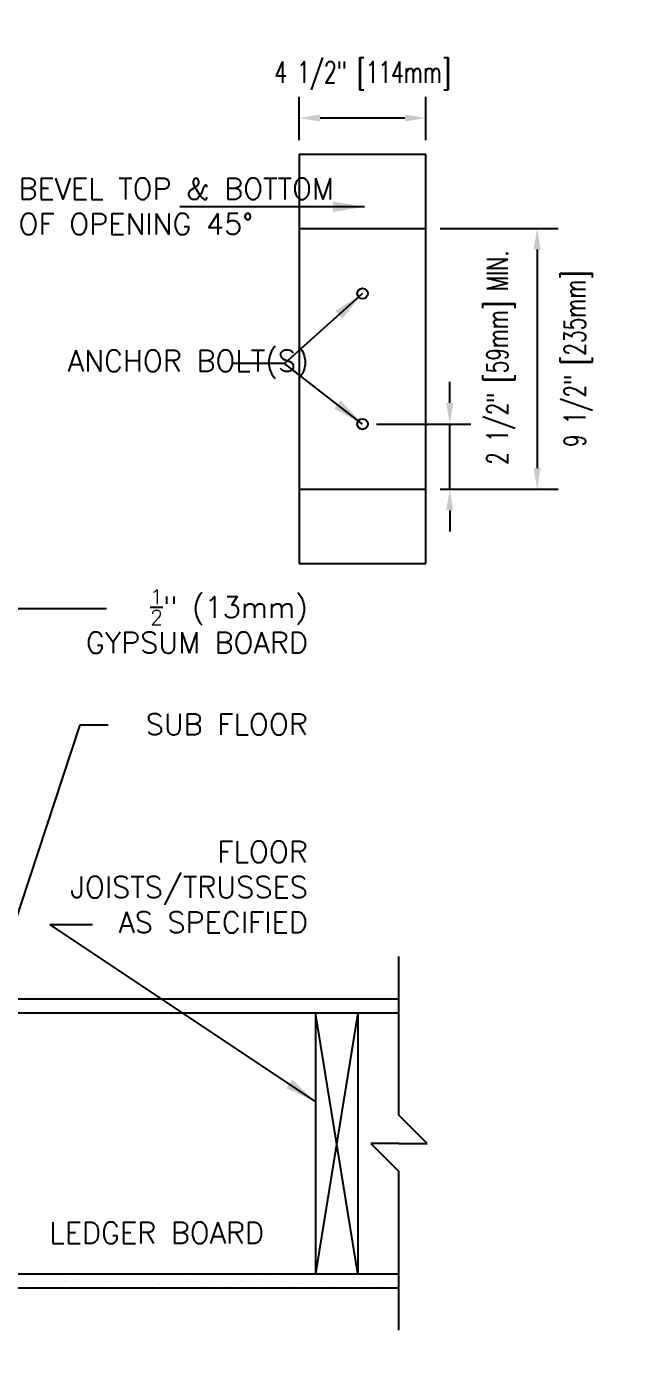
# Model space of a CAD drawing. Header units: inches. Extents: x 28.8 to 85.2, y -16 to 60.5.
# Drawn here: x 63.84 to 85.16, y 13.54 to 60.47 of the extents above; entities that cross this region are included whole.
import ezdxf
from ezdxf.enums import TextEntityAlignment as Align

# ---------------------------------------------------------------- set-up
doc = ezdxf.new("R2010")
doc.units = ezdxf.units.IN
doc.header["$LTSCALE"] = 0.5
doc.header["$MEASUREMENT"] = 0
for name, color, linetype in [('HATCH', 12, 'Continuous'), ('line25', 2, 'Continuous'), ('LINE9', 9, 'Continuous'), ('TEXT', 4, 'Continuous')]:
    doc.layers.add(name, color=color, linetype=linetype)
doc.styles.add('DIM', font='romans.shx', dxfattribs={"width": 0.7})
doc.styles.add('ROMANS', font='romans.shx', dxfattribs={"height": 1.125})
doc.dimstyles.new('ext_12', dxfattribs={"dimscale": 12, "dimtxt": 0.09375, "dimasz": 0.09375, "dimexe": 0.09375, "dimexo": 0.0625, "dimgap": 0.0625, "dimtad": 1, "dimdec": 1, "dimzin": 3, "dimdsep": 46, "dimlunit": 4, "dimtxsty": 'DIM', "dimcen": 0.09, "dimdle": 0.09375, "dimclrt": 4, "dimadec": 0, "dimazin": 0, "dimtfac": 1, "dimtdec": 1, "dimtmove": 2, "dimatfit": 3, "dimfxl": 1, "dimfrac": 2, "dimtolj": 1, "dimtzin": 0, "dimarcsym": 0})
doc.dimstyles.new('ext_8', dxfattribs={"dimscale": 8, "dimtxt": 0.09375, "dimasz": 0.09375, "dimexe": 0.09375, "dimexo": 0.0625, "dimgap": 0.0625, "dimtad": 1, "dimdec": 1, "dimzin": 3, "dimdsep": 46, "dimlunit": 4, "dimtxsty": 'DIM', "dimcen": 0.09, "dimdle": 0.09375, "dimclrt": 4, "dimadec": 0, "dimazin": 0, "dimtfac": 1, "dimtdec": 1, "dimtmove": 2, "dimatfit": 3, "dimfxl": 1, "dimfrac": 2, "dimtolj": 1, "dimtzin": 0, "dimarcsym": 0})

# ---------------------------------------------------------------- blocks, each defined once
blk = doc.blocks.new('*D1')
at = {"layer": 'Defpoints', "color": 0, "transparency": 16777216}
for p in [(75.762, 46.376), (78.857, 46.376), (78.012, 44.063)]:
    blk.add_point(p, dxfattribs=at)
at = {"layer": 'TEXT', "color": 0, "lineweight": -2, "transparency": 16777216}
for p, q in [((78.857, 47.126), (78.857, 47.876)), ((76.262, 46.376), (79.607, 46.376)), ((78.857, 44.063), (78.857, 46.376)), ((78.512, 44.063), (79.607, 44.063)), ((78.857, 43.313), (78.857, 42.563))]:
    blk.add_line(p, q, dxfattribs=at)
at = {"layer": 'TEXT', "color": 0, "transparency": 16777216}
for points in [[(78.732, 47.126), (78.982, 47.126), (78.857, 46.376)], [(78.732, 43.313), (78.982, 43.313), (78.857, 44.063)]]:
    blk.add_solid(points, dxfattribs=at)
at = {"layer": 'TEXT', "color": 4, "transparency": 16777216, "insert": (80.671, 48.733), "char_height": 0.75, "attachment_point": 5, "rotation": 90, "style": 'DIM'}
blk.add_mtext('\\A1;2 1/2" [59mm] MIN.', dxfattribs=at)
blk = doc.blocks.new('*D2')
at = {"layer": 'Defpoints', "color": 0, "transparency": 16777216}
for p in [(78.012, 53.313), (78.012, 44.063), (81.956, 44.063)]:
    blk.add_point(p, dxfattribs=at)
at = {"layer": 'TEXT', "color": 0, "lineweight": -2, "transparency": 16777216}
for p, q in [((78.512, 53.313), (82.706, 53.313)), ((81.956, 52.563), (81.956, 44.813)), ((78.512, 44.063), (82.706, 44.063))]:
    blk.add_line(p, q, dxfattribs=at)
at = {"layer": 'TEXT', "color": 0, "transparency": 16777216}
for points in [[(81.831, 52.563), (82.081, 52.563), (81.956, 53.313)], [(81.831, 44.813), (82.081, 44.813), (81.956, 44.063)]]:
    blk.add_solid(points, dxfattribs=at)
at = {"layer": 'TEXT', "color": 4, "transparency": 16777216, "insert": (83.419, 48.688), "char_height": 0.75, "attachment_point": 5, "rotation": 90, "style": 'DIM'}
blk.add_mtext('\\A1;9 1/2" [235mm]', dxfattribs=at)
blk = doc.blocks.new('*D3')
at = {"layer": 'Defpoints', "color": 0, "transparency": 16777216}
for p in [(73.512, 57.223), (73.512, 55.938), (78.012, 55.938)]:
    blk.add_point(p, dxfattribs=at)
at = {"layer": 'TEXT', "color": 0, "lineweight": -2, "transparency": 16777216}
for p, q in [((73.512, 56.438), (73.512, 57.973)), ((78.012, 56.438), (78.012, 57.973)), ((77.262, 57.223), (74.262, 57.223))]:
    blk.add_line(p, q, dxfattribs=at)
at = {"layer": 'TEXT', "color": 0, "transparency": 16777216}
for points in [[(74.262, 57.348), (74.262, 57.098), (73.512, 57.223)], [(77.262, 57.348), (77.262, 57.098), (78.012, 57.223)]]:
    blk.add_solid(points, dxfattribs=at)
at = {"layer": 'TEXT', "color": 4, "transparency": 16777216, "insert": (75.762, 58.723), "char_height": 0.75, "attachment_point": 5, "style": 'DIM'}
blk.add_mtext('\\A1;4 1/2" [114mm]', dxfattribs=at)

msp = doc.modelspace()

# ---------------------------------------------------------------- linework, layer by layer
at = {"layer": 'HATCH'}
for p, q in [((75.598, 16.254), (74.098, 25.504)), ((75.598, 25.504), (74.098, 16.254)), ((64.885, 16.238), (64.885, 16.238)), ((65.188, 15.99), (65.188, 15.99)), ((65.451, 16.131), (65.451, 16.131)), ((65.544, 16.046), (65.544, 16.046)), ((66.164, 16.232), (66.164, 16.232)), ((66.745, 15.992), (66.745, 15.992)), ((67.482, 16.087), (67.482, 16.087)), ((68.302, 15.995), (68.302, 15.995)), ((69.482, 16.069), (69.482, 16.069)), ((69.574, 15.985), (69.574, 15.985)), ((69.86, 15.998), (69.86, 15.998)), ((71.36, 15.958), (71.36, 15.958)), ((71.417, 16.001), (71.417, 16.001)), ((71.513, 16.025), (71.513, 16.025)), ((72.039, 16.048), (72.039, 16.048)), ((72.299, 16.082), (72.299, 16.082)), ((72.706, 16.136), (72.706, 16.136)), ((72.974, 16.004), (72.974, 16.004)), ((73.385, 16.225), (73.385, 16.225)), ((73.513, 16.008), (73.513, 16.008)), ((74.531, 16.007), (74.531, 16.007)), ((75.543, 15.964), (75.543, 15.964)), ((76.088, 16.009), (76.088, 16.009)), ((63.842, 15.852), (63.842, 15.852)), ((65.399, 15.855), (65.399, 15.855)), ((65.561, 15.769), (65.561, 15.769)), ((66.87, 15.786), (66.87, 15.786)), ((66.956, 15.858), (66.956, 15.858)), ((68.149, 15.78), (68.149, 15.78)), ((68.513, 15.861), (68.513, 15.861)), ((69.499, 15.829), (69.499, 15.829)), ((70.014, 15.781), (70.014, 15.781)), ((70.07, 15.864), (70.07, 15.864)), ((70.693, 15.871), (70.693, 15.871)), ((70.808, 15.845), (70.808, 15.845)), ((70.953, 15.905), (70.953, 15.905)), ((71.627, 15.867), (71.627, 15.867)), ((72.087, 15.839), (72.087, 15.839)), ((73.185, 15.869), (73.185, 15.869)), ((73.437, 15.888), (73.437, 15.888)), ((73.605, 15.924), (73.605, 15.924)), ((74.742, 15.872), (74.742, 15.872)), ((74.746, 15.905), (74.746, 15.905)), ((76.025, 15.898), (76.025, 15.898)), ((76.299, 15.875), (76.299, 15.875))]:
    msp.add_line(p, q, dxfattribs=at)
at = {"layer": 'line25'}
for p, q in [((61.301, 25.504), (77.052, 25.504)), ((74.098, 25.504), (74.098, 16.254)), ((75.598, 25.504), (75.598, 16.254)), ((61.301, 16.254), (77.052, 16.254))]:
    msp.add_line(p, q, dxfattribs=at)
at = {"layer": 'LINE9'}
for p, q in [((73.512, 55.938), (73.512, 41.438)), ((73.512, 55.938), (78.012, 55.938)), ((78.012, 41.438), (78.012, 55.938)), ((73.512, 53.313), (78.012, 53.313)), ((73.512, 44.063), (78.012, 44.063)), ((73.512, 41.438), (78.012, 41.438)), ((77.052, 21.879), (77.052, 27.504)), ((61.301, 26.004), (77.052, 26.004)), ((78.052, 20.879), (77.052, 21.879)), ((77.052, 20.879), (76.052, 20.879)), ((76.052, 20.879), (77.052, 19.879)), ((77.052, 20.879), (78.052, 20.879)), ((77.052, 14.254), (77.052, 19.879)), ((61.301, 15.754), (77.052, 15.754))]:
    msp.add_line(p, q, dxfattribs=at)
for centre in [(75.762, 51.001), (75.762, 46.376)]:
    msp.add_circle(centre, 0.188, dxfattribs=at)
at = {"layer": 'TEXT'}
msp.add_lwpolyline([(62.051, 17.708, 0, 0.36, 0), (63.131, 17.708, 0, 0, 0), (64.51, 17.708, 0, 0, 0)], format="xyseb", dxfattribs=at)

# ---------------------------------------------------------------- texts
at = {"layer": 'TEXT', "style": 'ROMANS'}
msp.add_text(' LEDGER BOARD', height=0.75, dxfattribs=at).set_placement((64.134, 17.708), align=Align.MIDDLE_LEFT)
at = {"layer": 'TEXT', "char_height": 0.75, "style": 'ROMANS'}
for s, insert, width, attachment_point in [('BEVEL TOP & BOTTOM \\POF OPENING 45%%D', (63.554, 54.091), 10.7094, 4), ('ANCHOR BOLT(S)', (65.302, 48.49), 8.21011, 4), ('\\A1;{\\H0.7x;\\S1/2;}" (13mm) GYPSUM BOARD', (73.819, 39.384), 9.49691, 6), ('\\A1;{\\H1x;SUB FLOOR}', (73.819, 35.735), 11.43486, 6), ('\\A1;FLOOR JOISTS/TRUSSES \\PAS SPECIFIED', (73.819, 29.963), 11.43486, 6)]:
    msp.add_mtext(s, dxfattribs=dict(at, insert=insert, width=width, attachment_point=attachment_point))

# ---------------------------------------------------------------- dimensions: what is measured, and where the dimension line sits
at = {"layer": 'TEXT'}
dim = msp.add_linear_dim(base=(73.512, 57.223), p1=(78.012, 55.938), p2=(73.512, 55.938), dimstyle='ext_8', dxfattribs=at)
dim.commit()
dim.dimension.update_dxf_attribs({"geometry": '*D3', "text_midpoint": (75.762, 58.723), "dimtype": 160})
dim = msp.add_linear_dim(base=(81.955975924, 44.063147901), p1=(78.012216129, 53.313147901), p2=(78.012216129, 44.063147901), angle=90, dimstyle='ext_8', dxfattribs=at)
dim.commit()
dim.dimension.update_dxf_attribs({"geometry": '*D2', "text_midpoint": (83.41913672, 48.688147901), "dimtype": 160})
dim = msp.add_linear_dim(base=(78.857, 46.376), p1=(78.012, 44.063), p2=(75.762, 46.376), angle=90, text='<> MIN.', dimstyle='ext_8', dxfattribs=at)
dim.commit()
dim.dimension.update_dxf_attribs({"geometry": '*D1', "text_midpoint": (80.671, 48.733), "dimtype": 160})

# ---------------------------------------------------------------- leaders
msp.add_leader([(75.836, 54.077), (69.277, 54.077)], dimstyle='ext_12', dxfattribs=at)
for points in [[(75.762, 51.001), (72.989, 48.524), (71.134, 48.524)], [(75.762, 46.376), (72.989, 48.524)], [(61.801, 39.841), (66.681, 39.841)], [(62.539, 26.004), (65.748, 35.718), (66.737, 35.718)], [(74.098, 22.365), (64.661, 28.642), (66.184, 28.642)], [(60.015, 14.968), (64.418, 11.147), (65.69, 11.147)]]:
    msp.add_leader(points, dimstyle='ext_12', override={"dimgap": 0.0625, "dimtad": 0}, dxfattribs=at)

doc.saveas('drawing.dxf')
